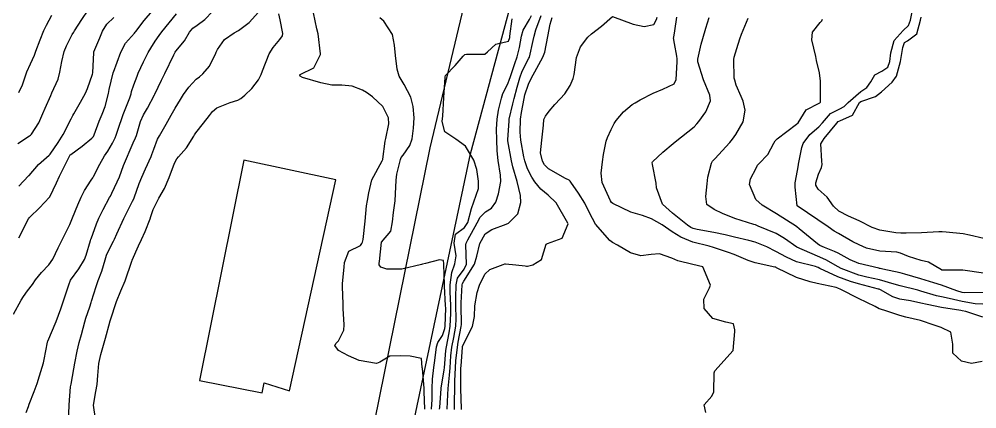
# Model space of a CAD drawing. Header units: metres. Extents: x 307586 to 320046, y 7427249 to 7434250.
# Drawn here: x 319633.7 to 319725.9, y 7427309.4 to 7427347 of the extents above; entities that cross this region are included whole.
import ezdxf

# ---------------------------------------------------------------- set-up
doc = ezdxf.new("R2010")
doc.units = ezdxf.units.M
doc.header["$MEASUREMENT"] = 0
for name, color, linetype in [('Curvas de Nivel 1m', 11, 'Continuous'), ('Curvas de Nivel 5m', 15, 'Continuous'), ('Edificações', 30, 'Continuous'), ('Vias Secundárias', 230, 'Continuous')]:
    doc.layers.add(name, color=color, linetype=linetype)

msp = doc.modelspace()

# ---------------------------------------------------------------- linework, layer by layer
at = {"layer": 'Curvas de Nivel 1m', "flags": 128}
for points, elevation in [([(319633.589, 7427334.997), (319634.7, 7427335.712), (319634.8, 7427335.78), (319634.896, 7427335.878), (319635.602, 7427336.983), (319635.997, 7427337.867), (319636.213, 7427338.381), (319636.74, 7427339.616), (319636.856, 7427339.858), (319637.451, 7427341.161), (319637.63, 7427341.847), (319637.82, 7427342.881), (319638.046, 7427343.841), (319638.248, 7427344.392), (319638.817, 7427345.463), (319638.954, 7427345.695), (319639.034, 7427345.828), (319639.737, 7427346.918), (319640.357, 7427347.815)], 873), ([(319726.559, 7427322.504), (319724.586, 7427322.777), (319724.563, 7427322.778), (319722.58, 7427322.803), (319722.563, 7427322.805), (319722.518, 7427322.821), (319721.279, 7427323.548), (319720.572, 7427323.737), (319719.342, 7427324.096), (319718.579, 7427324.441), (319718.219, 7427324.515), (319716.58, 7427324.617), (319715.291, 7427324.913), (319714.586, 7427325.214), (319713.985, 7427325.53), (319712.597, 7427326.305), (319712.203, 7427326.55), (319711.6, 7427326.955), (319710.613, 7427327.624), (319708.633, 7427328.99), (319708.446, 7427330.788), (319708.431, 7427330.993), (319708.45, 7427331.199), (319708.674, 7427332.369), (319708.752, 7427332.919), (319708.767, 7427332.989), (319709.076, 7427334.609), (319709.197, 7427334.985), (319709.832, 7427335.858), (319710.719, 7427336.579), (319711.078, 7427336.966), (319711.832, 7427337.863), (319712.743, 7427338.319), (319713.159, 7427338.531), (319713.54, 7427338.938), (319714.764, 7427339.986), (319715.321, 7427340.361), (319715.732, 7427340.91), (319716.108, 7427341.582), (319716.788, 7427341.936), (319717.349, 7427342.337), (319717.554, 7427342.889), (319717.645, 7427343.722), (319717.981, 7427344.883), (319718.833, 7427345.877), (319719.352, 7427346.35), (319719.529, 7427346.863), (319719.75, 7427347.971)], 891), ([(319633.157, 7427318.567), (319633.886, 7427319.889), (319634.123, 7427320.271), (319634.517, 7427320.815), (319634.982, 7427321.42), (319635.289, 7427321.872), (319635.854, 7427322.553), (319636.547, 7427323.294), (319636.932, 7427323.854), (319637.474, 7427324.941), (319637.925, 7427325.84), (319638.597, 7427327.193), (319638.772, 7427327.657), (319638.835, 7427327.828), (319639.358, 7427329.08), (319639.669, 7427329.82), (319639.984, 7427330.465), (319640.648, 7427331.455), (319640.787, 7427331.673), (319640.866, 7427331.808), (319641.475, 7427332.992), (319641.936, 7427333.797), (319642.227, 7427334.247), (319642.691, 7427335.022), (319642.953, 7427335.532), (319643.05, 7427335.785), (319643.193, 7427336.267), (319643.715, 7427337.775), (319644.347, 7427339.374), (319644.475, 7427339.764), (319644.535, 7427339.974), (319644.756, 7427340.627), (319645.052, 7427341.473), (319645.169, 7427341.756), (319645.687, 7427342.848), (319646.124, 7427343.747), (319646.368, 7427344.176), (319646.809, 7427344.842), (319647.172, 7427345.38), (319647.429, 7427345.731), (319648.84, 7427347.456)], 876), ([(319633.667, 7427330.865), (319634.617, 7427331.881), (319634.653, 7427331.919), (319635.574, 7427332.961), (319636.59, 7427333.861), (319636.638, 7427333.896), (319636.674, 7427333.943), (319637.461, 7427335.079), (319637.952, 7427335.841), (319638.718, 7427337.345), (319638.879, 7427337.671), (319638.964, 7427337.828), (319639.605, 7427338.951), (319640.084, 7427339.817), (319640.28, 7427340.285), (319640.771, 7427341.654), (319640.805, 7427341.777), (319640.808, 7427341.81), (319640.879, 7427343.723), (319640.901, 7427343.809), (319641.467, 7427345.15), (319641.721, 7427345.801), (319642.141, 7427346.485), (319642.836, 7427347.124)], 874), ([(319633.677, 7427339.896), (319634.021, 7427340.624), (319634.457, 7427341.885), (319634.781, 7427342.64), (319635.176, 7427343.489), (319635.321, 7427343.875), (319635.716, 7427344.964), (319636.094, 7427345.867), (319636.327, 7427346.366), (319636.838, 7427347.339)], 872), ([(319634.375, 7427309.104), (319634.596, 7427309.662), (319634.676, 7427309.877), (319635.154, 7427311.12), (319635.426, 7427311.87), (319635.667, 7427312.621), (319636.032, 7427313.864), (319636.109, 7427314.192), (319636.425, 7427315.86), (319636.437, 7427315.886), (319636.464, 7427315.946), (319637.268, 7427317.848), (319637.717, 7427319.063), (319637.988, 7427319.838), (319638.115, 7427320.23), (319638.528, 7427321.483), (319638.617, 7427321.743), (319638.66, 7427321.829), (319639.442, 7427322.923), (319639.981, 7427323.816), (319640.147, 7427324.226), (319640.581, 7427325.652), (319640.614, 7427325.778), (319640.625, 7427325.81), (319641.139, 7427327.263), (319641.376, 7427327.802), (319641.789, 7427328.62), (319642.408, 7427329.792), (319642.486, 7427329.93), (319642.629, 7427330.196), (319643.149, 7427331.279), (319643.355, 7427331.779), (319643.766, 7427332.875), (319644.134, 7427333.768), (319644.297, 7427334.147), (319644.692, 7427335.04), (319644.913, 7427335.545), (319644.989, 7427335.757), (319645.381, 7427337.089), (319645.693, 7427337.75), (319646.076, 7427338.4), (319646.742, 7427339.684), (319646.768, 7427339.74), (319647.407, 7427341.086), (319647.724, 7427341.726), (319648.584, 7427343.506), (319648.693, 7427343.711), (319648.729, 7427343.776), (319648.795, 7427343.858), (319649.63, 7427344.882), (319650.099, 7427345.697), (319650.431, 7427346.09), (319650.83, 7427346.371), (319651.584, 7427346.934), (319652.316, 7427347.675)], 877), ([(319638.436, 7427307.829), (319638.52, 7427309.69), (319638.526, 7427309.829), (319638.663, 7427311.574), (319638.704, 7427311.827), (319638.975, 7427313.277), (319639.059, 7427313.824), (319639.278, 7427314.995), (319639.478, 7427315.82), (319639.692, 7427316.596), (319640.035, 7427317.814), (319640.138, 7427318.162), (319640.497, 7427319.265), (319640.625, 7427319.686), (319640.663, 7427319.808), (319641.105, 7427321.224), (319641.32, 7427321.802), (319641.66, 7427322.681), (319641.985, 7427323.796), (319642.125, 7427324.228), (319642.573, 7427325.159), (319642.792, 7427325.574), (319642.887, 7427325.785), (319643.099, 7427326.293), (319643.789, 7427327.772), (319644.62, 7427329.427), (319644.731, 7427329.649), (319644.775, 7427329.758), (319645.263, 7427331.135), (319645.514, 7427331.751), (319645.866, 7427332.543), (319646.415, 7427333.743), (319646.492, 7427333.926), (319646.684, 7427334.448), (319647.041, 7427335.391), (319647.205, 7427335.732), (319647.852, 7427336.861), (319648.343, 7427337.716), (319648.73, 7427338.389), (319649.23, 7427339.214), (319649.528, 7427339.702), (319650.036, 7427340.415), (319650.765, 7427341.161), (319651.057, 7427341.398), (319651.405, 7427341.684), (319652.018, 7427342.44), (319652.642, 7427343.672), (319652.687, 7427343.778), (319652.798, 7427344.037), (319653.479, 7427344.994), (319654.413, 7427345.646), (319654.825, 7427345.864), (319655.843, 7427346.619), (319656.747, 7427347.621)], 878), ([(319641.065, 7427308.494), (319640.848, 7427309.803), (319641.102, 7427311.1), (319641.226, 7427311.798), (319641.275, 7427312.655), (319641.388, 7427313.8), (319641.572, 7427314.673), (319641.901, 7427315.796), (319642.025, 7427316.237), (319642.434, 7427317.79), (319642.444, 7427317.83), (319642.485, 7427318.008), (319643.079, 7427319.781), (319643.505, 7427320.788), (319643.904, 7427321.769), (319644.552, 7427323.649), (319644.584, 7427323.728), (319644.596, 7427323.76), (319645.197, 7427325.13), (319645.479, 7427325.751), (319645.831, 7427326.507), (319646.307, 7427327.743), (319646.382, 7427327.965), (319646.612, 7427328.635), (319647.162, 7427329.732), (319647.71, 7427330.651), (319648.162, 7427331.717), (319648.667, 7427333.089), (319648.878, 7427333.501), (319649.064, 7427333.706), (319649.812, 7427334.572), (319650.512, 7427335.692), (319650.578, 7427335.817), (319650.706, 7427336.013), (319651.451, 7427336.947), (319652.018, 7427337.677), (319652.335, 7427338.066), (319652.73, 7427338.412), (319654.034, 7427338.943), (319654.746, 7427339.154), (319655.061, 7427339.324), (319655.426, 7427339.633), (319656.101, 7427340.285), (319656.768, 7427341.117), (319657.01, 7427341.616), (319657.148, 7427341.986), (319657.772, 7427343.605), (319658.163, 7427344.24), (319658.814, 7427345.007), (319659.056, 7427345.351), (319659.096, 7427345.587), (319658.836, 7427346.902), (319658.714, 7427347.464)], 879), ([(319673.419, 7427309.41), (319673.483, 7427310.328), (319673.482, 7427311.409), (319673.517, 7427312.314), (319673.64, 7427313.408), (319673.74, 7427314.111), (319673.905, 7427315.406), (319674.032, 7427315.84), (319674.474, 7427316.515), (319674.695, 7427317.184), (319674.72, 7427317.398), (319674.782, 7427319.124), (319674.773, 7427319.397), (319674.67, 7427321.26), (319674.664, 7427321.399), (319674.612, 7427323.34), (319674.61, 7427323.399), (319674.558, 7427323.706), (319674.169, 7427323.796), (319672.828, 7427323.426), (319672.552, 7427323.359), (319672.448, 7427323.327), (319670.547, 7427322.894), (319669.118, 7427322.894), (319668.549, 7427323.088), (319668.377, 7427323.298), (319668.368, 7427323.473), (319668.392, 7427323.636), (319668.583, 7427325.47), (319669.503, 7427326.552), (319669.654, 7427327.459), (319669.743, 7427328.332), (319669.919, 7427329.457), (319669.96, 7427330.136), (319670.001, 7427331.457), (319670.084, 7427332.031), (319670.432, 7427333.452), (319670.501, 7427333.626), (319670.679, 7427333.872), (319671.335, 7427334.802), (319671.537, 7427335.442), (319671.683, 7427336.47), (319671.739, 7427337.44), (319671.641, 7427338.539), (319671.423, 7427339.443), (319670.765, 7427340.675), (319670.287, 7427341.455), (319670.099, 7427342.137), (319669.944, 7427343.458), (319669.834, 7427344.434), (319669.669, 7427345.462), (319668.836, 7427346.757), (319668.441, 7427347.079)], 881), ([(319674.173, 7427309.402), (319674.211, 7427309.586), (319674.342, 7427311.401), (319674.347, 7427311.467), (319674.417, 7427311.82), (319674.629, 7427313.2), (319674.651, 7427313.398), (319674.801, 7427315.053), (319674.849, 7427315.396), (319675.123, 7427316.747), (319675.22, 7427317.393), (319675.281, 7427318.612), (319675.262, 7427319.393), (319675.22, 7427320.699), (319675.211, 7427321.393), (319675.371, 7427322.566), (319675.672, 7427323.389), (319675.772, 7427324.181), (319675.582, 7427325.39), (319675.721, 7427326.26), (319676.598, 7427326.906), (319676.902, 7427327.376), (319677.257, 7427328.737), (319677.505, 7427329.367), (319677.948, 7427330.662), (319677.944, 7427331.361), (319677.771, 7427332.47), (319677.504, 7427333.368), (319676.693, 7427334.718), (319675.758, 7427335.389), (319674.71, 7427336.108), (319674.424, 7427337.108), (319674.465, 7427337.404), (319674.502, 7427337.627), (319674.586, 7427339.403), (319674.718, 7427341.346), (319674.721, 7427341.401), (319674.774, 7427341.539), (319675.684, 7427342.491), (319676.475, 7427343.383), (319676.624, 7427343.553), (319676.796, 7427343.582), (319678.56, 7427343.59), (319678.8, 7427343.8), (319679.612, 7427344.541), (319680.815, 7427344.826), (319680.955, 7427345.194), (319680.971, 7427345.329), (319681.17, 7427346.997)], 882), ([(319674.928, 7427309.395), (319674.987, 7427310.814), (319675.023, 7427311.394), (319675.142, 7427312.677), (319675.195, 7427313.392), (319675.283, 7427314.559), (319675.382, 7427315.391), (319675.552, 7427316.31), (319675.742, 7427317.387), (319675.788, 7427318.093), (319675.756, 7427319.388), (319675.747, 7427320.161), (319675.779, 7427321.388), (319675.916, 7427322.01), (319676.548, 7427322.896), (319676.767, 7427323.377), (319676.727, 7427325.231), (319676.744, 7427325.378), (319676.921, 7427325.71), (319677.825, 7427327.362), (319678.089, 7427327.879), (319678.619, 7427328.406), (319679.197, 7427328.771), (319679.609, 7427329.34), (319679.854, 7427330.125), (319680.083, 7427331.336), (319680.065, 7427331.93), (319679.842, 7427333.338), (319679.748, 7427334.278), (319679.69, 7427335.34), (319679.687, 7427336.367), (319679.74, 7427337.34), (319679.867, 7427338.208), (319680.143, 7427339.336), (319680.297, 7427339.795), (319680.767, 7427340.734), (319680.928, 7427341.171), (319680.976, 7427341.328), (319681.425, 7427342.685), (319681.65, 7427343.321), (319681.892, 7427344.233), (319682.072, 7427345.318), (319682.239, 7427345.906), (319682.839, 7427346.918), (319683.034, 7427347.307)], 883), ([(319675.632, 7427309.388), (319675.631, 7427310.157), (319675.646, 7427311.388), (319675.675, 7427312.133), (319675.73, 7427313.387), (319675.767, 7427314.063), (319675.902, 7427315.386), (319675.98, 7427315.873), (319676.285, 7427317.382), (319676.302, 7427317.566), (319676.254, 7427319.383), (319676.254, 7427319.644), (319676.371, 7427321.382), (319676.402, 7427321.513), (319676.536, 7427321.719), (319677.557, 7427323.365), (319677.784, 7427324.142), (319678.054, 7427325.358), (319678.592, 7427326.273), (319679.226, 7427326.715), (319680.602, 7427327.229), (319680.819, 7427327.328), (319681.734, 7427328.201), (319682.015, 7427329.316), (319681.971, 7427329.985), (319681.673, 7427331.32), (319681.247, 7427332.744), (319681.105, 7427333.326), (319680.777, 7427335.254), (319680.774, 7427335.329), (319680.88, 7427337.17), (319680.901, 7427337.328), (319681.26, 7427338.81), (319681.384, 7427339.324), (319681.67, 7427340.415), (319681.929, 7427341.318), (319682.156, 7427341.939), (319682.792, 7427343.193), (319682.84, 7427343.309), (319683.21, 7427344.911), (319683.285, 7427345.303), (319683.454, 7427345.926), (319683.965, 7427347.293)], 884), ([(319699.836, 7427309.096), (319699.664, 7427309.834), (319700.409, 7427310.666), (319700.589, 7427311.087), (319700.62, 7427312.908), (319700.686, 7427313.086), (319702.463, 7427315.06), (319702.638, 7427316.902), (319702.64, 7427317.058), (319702.491, 7427317.63), (319701.764, 7427317.801), (319700.499, 7427318.151), (319699.678, 7427319.098), (319699.623, 7427319.998), (319700.186, 7427321.093), (319700.27, 7427321.36), (319699.536, 7427323.1), (319698.565, 7427323.321), (319697.135, 7427323.698), (319696.571, 7427323.949), (319695.374, 7427324.353), (319694.57, 7427324.293), (319693.57, 7427324.168), (319692.572, 7427324.452), (319691.322, 7427325.199), (319690.845, 7427325.465), (319690.587, 7427325.654), (319689.217, 7427327.224), (319688.619, 7427328.299), (319688.184, 7427329.237), (319687.584, 7427330.188), (319686.833, 7427331.257), (319686.763, 7427331.367), (319686.655, 7427331.462), (319686.301, 7427331.619), (319684.666, 7427332.56), (319684.305, 7427332.921), (319684.103, 7427333.289), (319683.906, 7427334.07), (319684.046, 7427335.29), (319684.192, 7427336.762), (319684.233, 7427337.287), (319684.389, 7427337.624), (319684.735, 7427338.096), (319685.279, 7427338.741), (319685.794, 7427339.27), (319686.252, 7427339.771), (319686.766, 7427340.579), (319687.064, 7427341.256), (319687.162, 7427341.639), (319687.38, 7427343.251), (319687.769, 7427344.285), (319688.48, 7427345.235), (319688.826, 7427345.537), (319689.788, 7427346.266), (319690.843, 7427347.21), (319692.836, 7427346.48), (319693.901, 7427346.241), (319694.836, 7427346.437), (319695.089, 7427346.909), (319695.15, 7427347.157)], 886), ([(319726.455, 7427314.006), (319725.428, 7427313.816), (319724.455, 7427314.035), (319723.609, 7427314.809), (319723.61, 7427315.67), (319723.41, 7427316.811), (319722.49, 7427317.271), (319721.817, 7427317.506), (319720.499, 7427317.942), (319719.09, 7427318.278), (319718.506, 7427318.418), (319717.176, 7427318.89), (319716.649, 7427319.033), (319716.515, 7427319.083), (319716.139, 7427319.281), (319714.524, 7427320.075), (319712.836, 7427320.937), (319712.535, 7427321.06), (319712.37, 7427321.107), (319710.541, 7427321.51), (319709.865, 7427321.655), (319708.55, 7427322.096), (319706.649, 7427323.019), (319706.594, 7427323.05), (319706.563, 7427323.066), (319706.491, 7427323.094), (319704.567, 7427323.484), (319703.896, 7427323.721), (319702.575, 7427324.298), (319702.009, 7427324.5), (319700.582, 7427324.975), (319700.148, 7427325.094), (319698.587, 7427325.478), (319697.42, 7427325.957), (319696.596, 7427326.496), (319695.642, 7427327.15), (319694.612, 7427327.735), (319693.72, 7427328.065), (319692.621, 7427328.364), (319690.876, 7427329.206), (319690.738, 7427329.313), (319690.636, 7427329.472), (319689.837, 7427331.218), (319689.738, 7427332.143), (319689.882, 7427333.218), (319689.977, 7427333.923), (319690.239, 7427335.215), (319690.361, 7427335.559), (319690.714, 7427336.344), (319691.007, 7427336.921), (319691.183, 7427337.205), (319691.892, 7427338.042), (319692.746, 7427338.733), (319693.027, 7427338.908), (319693.52, 7427339.178), (319694.76, 7427339.82), (319695.696, 7427340.218), (319696.769, 7427340.729), (319696.969, 7427341.137), (319697.082, 7427342.852), (319697.073, 7427343.136), (319697.053, 7427343.384), (319696.818, 7427344.624), (319696.732, 7427345.141), (319696.735, 7427345.23), (319696.83, 7427345.831), (319697.026, 7427347.137)], 887), ([(319726.505, 7427318.282), (319724.864, 7427318.796), (319724.514, 7427318.89), (319724.403, 7427318.912), (319722.517, 7427319.199), (319721.151, 7427319.473), (319720.521, 7427319.629), (319719.53, 7427319.853), (319718.524, 7427320.011), (319717.855, 7427320.209), (319716.66, 7427320.898), (319716.534, 7427320.954), (319716.462, 7427320.973), (319714.541, 7427321.474), (319713.769, 7427321.704), (319712.551, 7427322.139), (319710.806, 7427322.966), (319710.645, 7427323.05), (319710.564, 7427323.088), (319710.397, 7427323.139), (319708.569, 7427323.602), (319707.597, 7427324.028), (319706.579, 7427324.585), (319705.692, 7427325.029), (319704.587, 7427325.49), (319703.977, 7427325.658), (319702.592, 7427325.96), (319701.7, 7427326.179), (319700.596, 7427326.413), (319698.999, 7427326.706), (319698.6, 7427326.794), (319698.38, 7427326.892), (319698.076, 7427327.118), (319696.62, 7427328.263), (319695.655, 7427329.15), (319695.083, 7427330.721), (319695.043, 7427331.156), (319694.68, 7427332.969), (319694.66, 7427333.16), (319694.684, 7427333.226), (319695.692, 7427334.151), (319696.701, 7427334.99), (319696.892, 7427335.137), (319698.718, 7427336.582), (319698.96, 7427336.868), (319699.142, 7427337.106), (319699.817, 7427338.019), (319700.294, 7427339.095), (319700.206, 7427339.648), (319699.596, 7427341.102), (319699.064, 7427342.842), (319699.05, 7427343.108), (319699.386, 7427344.536), (319699.551, 7427345.103), (319699.835, 7427346.098), (319700.146, 7427347.097)], 888), ([(319726.52, 7427319.513), (319725.762, 7427319.547), (319724.523, 7427319.78), (319723.264, 7427320.075), (319722.527, 7427320.217), (319722.03, 7427320.329), (319720.532, 7427320.769), (319720.237, 7427320.853), (319718.539, 7427321.275), (319717.978, 7427321.442), (319716.547, 7427321.863), (319715.344, 7427322.119), (319714.554, 7427322.321), (319712.88, 7427322.937), (319712.565, 7427323.099), (319711.394, 7427323.781), (319710.575, 7427324.149), (319708.583, 7427324.99), (319707.416, 7427325.832), (319706.596, 7427326.307), (319704.862, 7427327.037), (319704.604, 7427327.14), (319704.459, 7427327.187), (319702.614, 7427327.777), (319701.445, 7427328.253), (319700.626, 7427328.616), (319699.941, 7427329.097), (319699.841, 7427329.897), (319699.953, 7427331.097), (319700.024, 7427331.735), (319700.372, 7427333.093), (319700.485, 7427333.292), (319700.687, 7427333.519), (319702.135, 7427335.076), (319702.385, 7427335.395), (319702.711, 7427335.857), (319703.423, 7427337.059), (319703.618, 7427338.179), (319703.415, 7427339.06), (319703.219, 7427339.524), (319702.768, 7427340.612), (319702.608, 7427341.072), (319702.571, 7427341.277), (319702.539, 7427343.073), (319702.575, 7427343.302), (319702.813, 7427344.127), (319703.117, 7427345.066), (319703.273, 7427345.509), (319703.898, 7427347.054)], 889), ([(319726.594, 7427325.853), (319725.233, 7427326.157), (319724.598, 7427326.279), (319722.968, 7427326.447), (319722.6, 7427326.489), (319722.268, 7427326.494), (319720.598, 7427326.371), (319719.12, 7427326.342), (319718.598, 7427326.365), (319718.121, 7427326.4), (319716.6, 7427326.641), (319715.861, 7427326.907), (319714.612, 7427327.546), (319713.555, 7427327.995), (319712.626, 7427328.479), (319712.112, 7427328.948), (319711.511, 7427329.827), (319710.649, 7427330.599), (319710.44, 7427330.972), (319710.429, 7427331.199), (319710.669, 7427332.028), (319710.976, 7427332.668), (319711.023, 7427332.965), (319711, 7427333.279), (319710.919, 7427334.967), (319711.219, 7427335.476), (319712.442, 7427336.953), (319712.582, 7427337.095), (319712.726, 7427337.16), (319713.958, 7427337.709), (319714.634, 7427338.922), (319714.754, 7427339.027), (319716.157, 7427339.508), (319716.763, 7427339.949), (319717.761, 7427340.885), (319718.195, 7427341.466), (319718.582, 7427342.873), (319718.817, 7427344.23), (319718.972, 7427344.718), (319719.267, 7427344.866), (319720.136, 7427345.55), (319720.511, 7427346.853), (319720.569, 7427347.131)], 892)]:
    msp.add_lwpolyline(points, dxfattribs=dict(at, elevation=elevation))
at = {"layer": 'Curvas de Nivel 5m', "flags": 128}
for points, elevation in [([(319633.676, 7427325.894), (319634.601, 7427327.721), (319634.661, 7427327.821), (319634.716, 7427327.879), (319635.674, 7427328.807), (319636.622, 7427329.816), (319636.652, 7427329.86), (319637.297, 7427331.196), (319637.593, 7427331.846), (319638.475, 7427333.637), (319638.593, 7427333.831), (319638.626, 7427333.878), (319638.674, 7427333.925), (319639.786, 7427334.719), (319640.698, 7427335.488), (319640.848, 7427335.661), (319640.924, 7427335.808), (319641.394, 7427337.125), (319641.694, 7427337.8), (319641.99, 7427338.537), (319642.292, 7427339.795), (319642.373, 7427340.169), (319642.751, 7427341.79), (319642.756, 7427341.808), (319642.774, 7427341.866), (319643.496, 7427343.779), (319643.943, 7427344.636), (319644.821, 7427345.62), (319644.883, 7427345.698), (319644.924, 7427345.759), (319645.753, 7427346.831), (319646.536, 7427347.743)], 875), ([(319672.757, 7427309.416), (319672.71, 7427311.117), (319672.693, 7427311.417), (319672.534, 7427313.317), (319672.524, 7427313.419), (319672.446, 7427314.287), (319671.371, 7427314.515), (319670.45, 7427314.559), (319669.385, 7427314.525), (319668.44, 7427313.939), (319668.116, 7427313.797), (319666.442, 7427314.084), (319665.428, 7427314.53), (319664.456, 7427315.064), (319664.101, 7427315.524), (319664.226, 7427315.761), (319664.468, 7427315.978), (319664.964, 7427317.029), (319664.997, 7427317.515), (319664.914, 7427319.109), (319664.897, 7427319.516), (319664.84, 7427321.207), (319664.855, 7427321.517), (319664.991, 7427323.073), (319665.023, 7427323.515), (319665.46, 7427324.62), (319666.578, 7427325.177), (319666.719, 7427325.36), (319666.763, 7427325.497), (319666.819, 7427325.73), (319667.024, 7427327.494), (319667.14, 7427328.978), (319667.239, 7427329.491), (319667.387, 7427330.236), (319667.661, 7427331.485), (319668.671, 7427333.305), (319668.714, 7427333.428), (319668.72, 7427333.47), (319668.951, 7427335.216), (319669.002, 7427335.467), (319669.317, 7427336.864), (319669.279, 7427337.464), (319668.739, 7427338.547), (319667.738, 7427339.485), (319667.147, 7427339.885), (319666.759, 7427340.13), (319665.771, 7427340.501), (319664.764, 7427340.585), (319663.816, 7427340.587), (319662.766, 7427340.821), (319660.997, 7427341.341), (319660.772, 7427341.45), (319660.737, 7427341.57), (319660.743, 7427341.601), (319660.774, 7427341.638), (319662.081, 7427342.256), (319662.713, 7427343.551), (319662.715, 7427343.63), (319662.506, 7427345.553), (319662.376, 7427346.006), (319662.047, 7427347.558)], 880), ([(319676.309, 7427309.381), (319676.304, 7427309.471), (319676.232, 7427311.382), (319676.229, 7427311.568), (319676.251, 7427313.382), (319676.258, 7427313.56), (319676.405, 7427315.381), (319676.412, 7427315.432), (319676.465, 7427315.601), (319677.374, 7427317.367), (319677.543, 7427318.319), (319677.583, 7427319.364), (319677.807, 7427320.642), (319678.02, 7427321.358), (319678.543, 7427322.407), (319679.045, 7427322.848), (319680.307, 7427323.332), (319680.484, 7427323.401), (319680.554, 7427323.408), (319681.527, 7427323.315), (319682.444, 7427323.194), (319682.552, 7427323.184), (319682.661, 7427323.189), (319683.182, 7427323.294), (319684.014, 7427323.833), (319684.456, 7427325.281), (319684.584, 7427325.356), (319685.983, 7427325.872), (319686.558, 7427327.26), (319686.538, 7427327.326), (319685.418, 7427329.272), (319684.64, 7427330.004), (319683.93, 7427330.575), (319683.359, 7427331.299), (319683.09, 7427331.736), (319682.665, 7427332.552), (319682.398, 7427333.313), (319682.301, 7427333.691), (319682.002, 7427335.317), (319681.948, 7427336.08), (319681.987, 7427337.317), (319682.074, 7427337.975), (319682.331, 7427339.314), (319682.412, 7427339.658), (319682.767, 7427340.704), (319683.045, 7427341.306), (319683.353, 7427341.876), (319684.131, 7427343.29), (319684.315, 7427343.773), (319684.605, 7427345.283), (319684.835, 7427346.471), (319685.019, 7427347.1)], 885), ([(319726.532, 7427320.652), (319724.719, 7427320.61), (319724.531, 7427320.64), (319723.991, 7427320.805), (319722.541, 7427321.344), (319721.796, 7427321.58), (319720.549, 7427321.952), (319719.001, 7427322.421), (319718.558, 7427322.534), (319716.882, 7427322.895), (319716.621, 7427322.956), (319716.564, 7427322.967), (319716.483, 7427322.982), (319714.568, 7427323.434), (319713.719, 7427323.781), (319712.578, 7427324.43), (319712.232, 7427324.598), (319711.262, 7427324.96), (319710.796, 7427325.178), (319710.587, 7427325.334), (319708.821, 7427326.768), (319708.603, 7427326.952), (319708.579, 7427326.967), (319708.548, 7427326.991), (319706.621, 7427328.224), (319705.255, 7427329.034), (319704.638, 7427329.594), (319704.023, 7427331.046), (319704.119, 7427331.587), (319704.676, 7427332.611), (319704.818, 7427332.901), (319704.939, 7427333.037), (319705.796, 7427333.924), (319706.388, 7427335.023), (319706.496, 7427335.231), (319706.707, 7427335.44), (319708.57, 7427336.841), (319708.723, 7427336.968), (319709.497, 7427338.227), (319710.751, 7427338.872), (319710.815, 7427338.907), (319710.866, 7427338.969), (319710.882, 7427340.858), (319710.883, 7427340.969), (319710.785, 7427341.78), (319710.502, 7427342.973), (319710.411, 7427343.37), (319710.032, 7427344.978), (319710.103, 7427345.705), (319710.84, 7427346.639), (319711.004, 7427346.806), (319711.076, 7427346.968)], 890)]:
    msp.add_lwpolyline(points, dxfattribs=dict(at, elevation=elevation))
at = {"layer": 'Edificações'}
msp.add_lwpolyline([(319664.192, 7427331.491), (319655.343, 7427333.371), (319651.075, 7427312.181), (319657.1, 7427310.99), (319657.288, 7427311.93), (319659.736, 7427311.178), (319664.192, 7427331.491)], dxfattribs=at)
at = {"layer": 'Vias Secundárias'}
for points in [[(319655.762, 7427249.95), (319664.038, 7427288.975), (319673.279, 7427334.573), (319684.765, 7427382.698), (319698.016, 7427436.224), (319707.516, 7427482.09), (319716.755, 7427534.93), (319724.156, 7427565.88), (319723.474, 7427568.664), (319721.078, 7427569.818), (319718.157, 7427570.622), (319703.042, 7427574.205), (319681.131, 7427579.506), (319652.068, 7427586.186), (319626.722, 7427592.637), (319592.494, 7427599.251), (319564.434, 7427605.118), (319532.194, 7427613.432), (319526.72, 7427613.529)], [(319655.762, 7427249.95), (319664.038, 7427288.975), (319673.279, 7427334.573), (319684.765, 7427382.698), (319698.016, 7427436.224), (319707.516, 7427482.09), (319716.755, 7427534.93), (319724.156, 7427565.88), (319723.474, 7427568.664), (319721.078, 7427569.818), (319718.157, 7427570.622), (319703.042, 7427574.205), (319681.131, 7427579.506), (319652.068, 7427586.186), (319626.722, 7427592.637), (319592.494, 7427599.251), (319564.434, 7427605.118), (319532.194, 7427613.432), (319526.72, 7427613.529)], [(319659.363, 7427249.95), (319667.472, 7427288.19), (319677.178, 7427333.985), (319690.009, 7427381.54), (319702.524, 7427435.361), (319712.548, 7427481.33), (319722.21, 7427533.737), (319731.156, 7427560.244), (319734.51, 7427564.375), (319736.909, 7427565.502), (319747.277, 7427563.459), (319766.493, 7427559.502), (319778.625, 7427557.107), (319784.229, 7427556.191)], [(319659.363, 7427249.95), (319667.472, 7427288.19), (319677.178, 7427333.985), (319690.009, 7427381.54), (319702.524, 7427435.361), (319712.548, 7427481.33), (319722.21, 7427533.737), (319731.156, 7427560.244), (319734.51, 7427564.375), (319736.909, 7427565.502), (319747.277, 7427563.459), (319766.493, 7427559.502), (319778.625, 7427557.107), (319784.229, 7427556.191)]]:
    msp.add_lwpolyline(points, dxfattribs=at)

doc.saveas('drawing.dxf')
